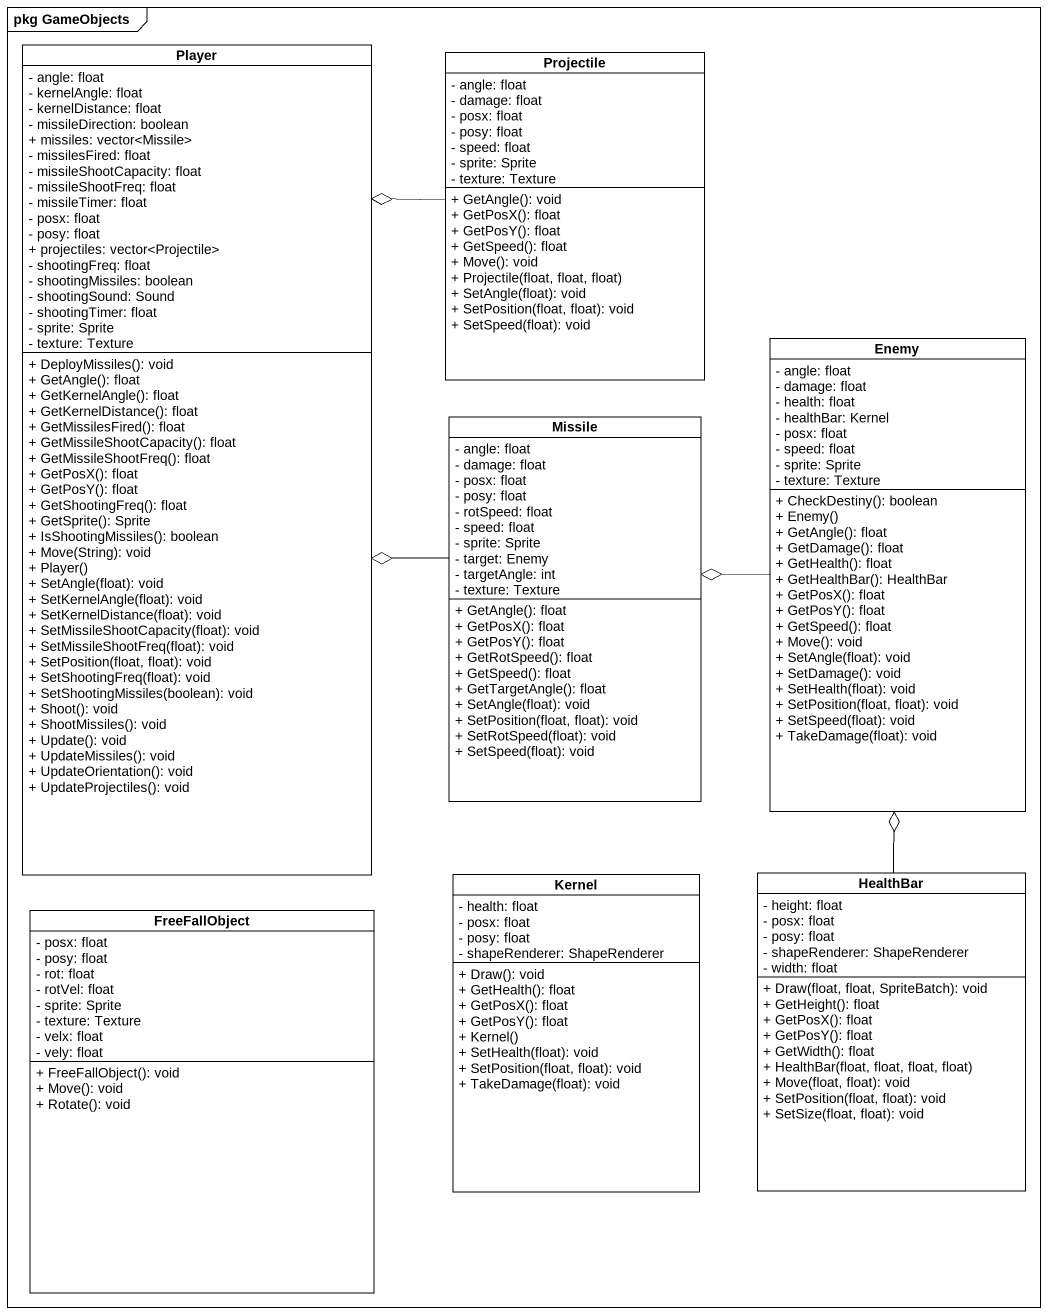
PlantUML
@startuml
mainframe pkg GameObjects
hide circle
hide empty members
skinparam classAttributeIconSize 0
class Player {
  - angle: float
  - kernelAngle: float
  - kernelDistance: float
  - missileDirection: boolean
  + missiles: vector<Missile>
  - missilesFired: float
  - missileShootCapacity: float
  - missileShootFreq: float
  - missileTimer: float
  - posx: float
  - posy: float
  + projectiles: vector<Projectile>
  - shootingFreq: float
  - shootingMissiles: boolean
  - shootingSound: Sound
  - shootingTimer: float
  - sprite: Sprite
  - texture: Texture
  + DeployMissiles(): void
  + GetAngle(): float
  + GetKernelAngle(): float
  + GetKernelDistance(): float
  + GetMissilesFired(): float
  + GetMissileShootCapacity(): float
  + GetMissileShootFreq(): float
  + GetPosX(): float
  + GetPosY(): float
  + GetShootingFreq(): float
  + GetSprite(): Sprite
  + IsShootingMissiles(): boolean
  + Move(String): void
  + Player()
  + SetAngle(float): void
  + SetKernelAngle(float): void
  + SetKernelDistance(float): void
  + SetMissileShootCapacity(float): void
  + SetMissileShootFreq(float): void
  + SetPosition(float, float): void
  + SetShootingFreq(float): void
  + SetShootingMissiles(boolean): void
  + Shoot(): void
  + ShootMissiles(): void
  + Update(): void
  + UpdateMissiles(): void
  + UpdateOrientation(): void
  + UpdateProjectiles(): void
}
class Projectile {
  - angle: float
  - damage: float
  - posx: float
  - posy: float
  - speed: float
  - sprite: Sprite
  - texture: Texture
  + GetAngle(): void
  + GetPosX(): float
  + GetPosY(): float
  + GetSpeed(): float
  + Move(): void
  + Projectile(float, float, float)
  + SetAngle(float): void
  + SetPosition(float, float): void
  + SetSpeed(float): void
}
class Enemy {
  - angle: float
  - damage: float
  - health: float
  - healthBar: Kernel
  - posx: float
  - speed: float
  - sprite: Sprite
  - texture: Texture
  + CheckDestiny(): boolean
  + Enemy()
  + GetAngle(): float
  + GetDamage(): float
  + GetHealth(): float
  + GetHealthBar(): HealthBar
  + GetPosX(): float
  + GetPosY(): float
  + GetSpeed(): float
  + Move(): void
  + SetAngle(float): void
  + SetDamage(): void
  + SetHealth(float): void
  + SetPosition(float, float): void
  + SetSpeed(float): void
  + TakeDamage(float): void
}
class Missile {
  - angle: float
  - damage: float
  - posx: float
  - posy: float
  - rotSpeed: float
  - speed: float
  - sprite: Sprite
  - target: Enemy
  - targetAngle: int
  - texture: Texture
  + GetAngle(): float
  + GetPosX(): float
  + GetPosY(): float
  + GetRotSpeed(): float
  + GetSpeed(): float
  + GetTargetAngle(): float
  + SetAngle(float): void
  + SetPosition(float, float): void
  + SetRotSpeed(float): void
  + SetSpeed(float): void
}
class Kernel {
  - health: float
  - posx: float
  - posy: float
  - shapeRenderer: ShapeRenderer
  + Draw(): void
  + GetHealth(): float
  + GetPosX(): float
  + GetPosY(): float
  + Kernel()
  + SetHealth(float): void
  + SetPosition(float, float): void
  + TakeDamage(float): void
}
class HealthBar {
  - height: float
  - posx: float
  - posy: float
  - shapeRenderer: ShapeRenderer
  - width: float
  + Draw(float, float, SpriteBatch): void
  + GetHeight(): float
  + GetPosX(): float
  + GetPosY(): float
  + GetWidth(): float
  + HealthBar(float, float, float, float)
  + Move(float, float): void
  + SetPosition(float, float): void
  + SetSize(float, float): void
}
class FreeFallObject {
  - posx: float
  - posy: float
  - rot: float
  - rotVel: float
  - sprite: Sprite
  - texture: Texture
  - velx: float
  - vely: float
  + FreeFallObject(): void
  + Move(): void
  + Rotate(): void
}
Projectile --o Player
Enemy -left-o Missile
Missile -left-o Player
HealthBar -up-o Enemy
@enduml
